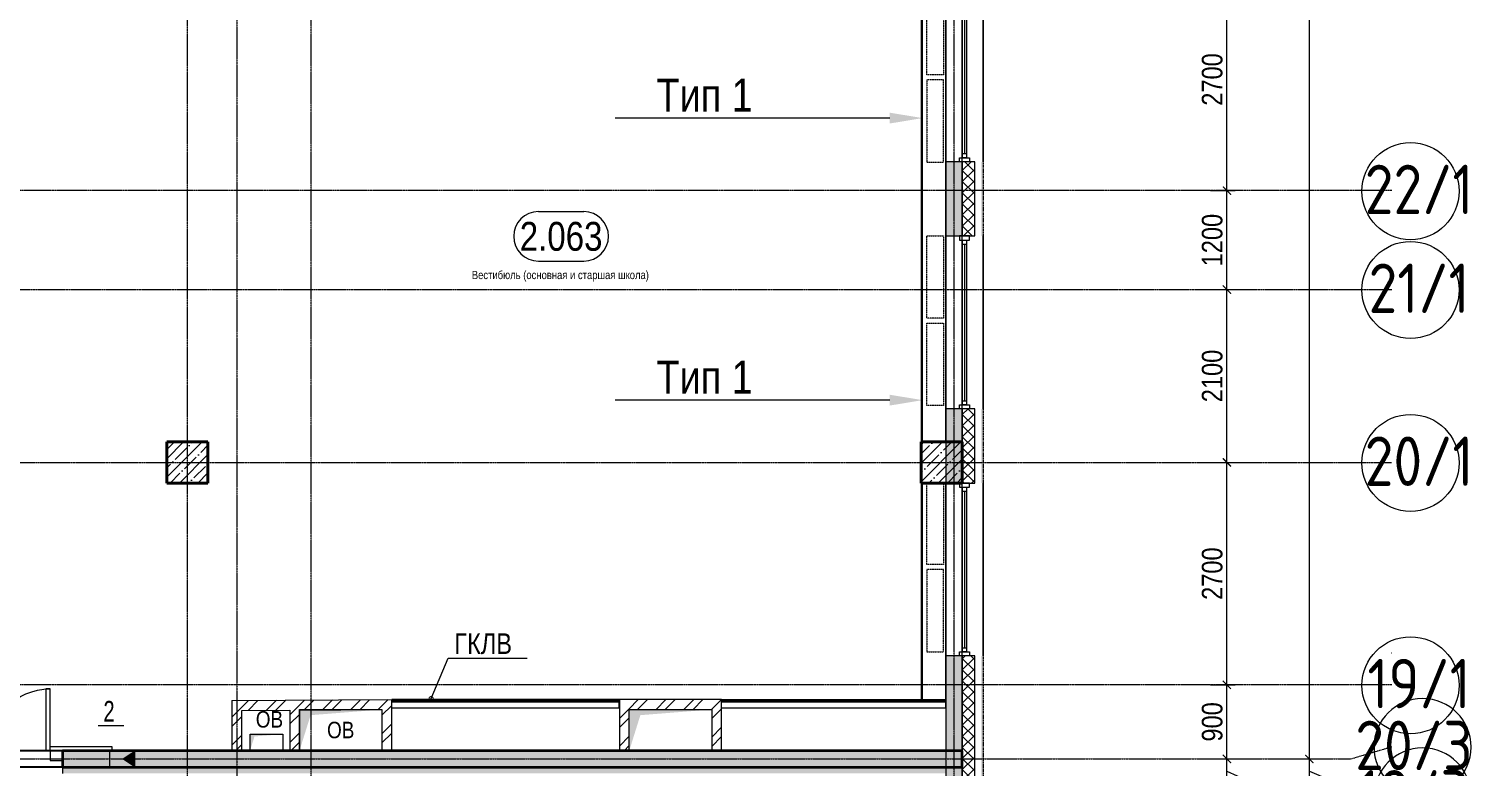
# Model space of a CAD drawing. Header units: millimetres. Extents: x -231292 to 573618, y -153144 to 564035.
# Drawn here: x 112261 to 129756, y 82430 to 91395 of the extents above; entities that cross this region are included whole.
import ezdxf
from ezdxf import colors
from ezdxf.entities.mleader import LeaderData, LeaderLine
from ezdxf.enums import TextEntityAlignment as Align
from ezdxf.math import Vec2, Vec3

# ---------------------------------------------------------------- set-up
doc = ezdxf.new("R2010")
doc.units = ezdxf.units.MM
for name, pattern in [('CENTER2', [28.575, 19.05, -3.175, 3.175, -3.175]), ('DASHED', [19.05, 12.7, -6.35]), ('HIDDEN2', [4.7625, 3.175, -1.5875])]:
    doc.linetypes.add(name, pattern=pattern)
doc.layers.get('0').update_dxf_attribs({"color": 250})
doc.layers.get('Defpoints').update_dxf_attribs({"color": 250})
for name, color, linetype, lineweight in [('A-Wall_Материал_Газоблок_Контур', 250, 'Continuous', 0), ('АР_Area', 250, 'Continuous', 5), ('АР_Двери_витраж', 250, 'Continuous', 9), ('АР_Колонны', 250, 'Continuous', 35), ('АР_Окна', 250, 'Continuous', 5), ('АР_Отв. марка', 250, 'Continuous', 9), ('АР_Отопительные приборы', 250, 'HIDDEN2', 0), ('АР_Стены ЖБ', 250, 'Continuous', 35), ('АР_Стены кирпич', 250, 'Continuous', 20), ('АР_Стены ПЕНОблок', 250, 'Continuous', 20), ('АР_Стены_дефшов', 250, 'Continuous', 0), ('АР_Утеплитель', 250, 'Continuous', 0), ('АР_Штриховка', 250, 'Continuous', 0), ('Зашивка радиаторов тип 1 (фанера и МДФ)', 250, 'Continuous', 0), ('Зашивки ГКЛ на всю высоту', 250, 'Continuous', 0), ('КМ_Фахверки', 250, 'Continuous', 80), ('ОВ_Отопление', 250, 'Continuous', 0), ('ОВ_Шахты', 250, 'Continuous', 5), ('Размеры зашивки ГКЛ', 250, 'Continuous', 0), ('РД_Оси_100', 250, 'Continuous', 0), ('РД_Оси_размер', 250, 'Continuous', 0), ('СС_Отверстия', 250, 'Continuous', 9)]:
    doc.layers.add(name, color=color, linetype=linetype, lineweight=lineweight)
doc.layers.add('АР_Делит', color=250, linetype='Continuous', lineweight=0, plot=False)
doc.layers.add('РД_Витраж_вн', color=250, linetype='Continuous')
doc.styles.add('Arial0', font='arial.ttf')
doc.styles.add('style1', font='ARIALN.TTF')
doc.styles.add('ккк', font='isocpeur.ttf', dxfattribs={"width": 0.85, "oblique": 15})
doc.dimstyles.new('Dim100_ареал', dxfattribs={"dimscale": 100, "dimtxt": 2.5, "dimasz": 1, "dimexe": 1, "dimexo": 1, "dimgap": 0.5, "dimtad": 1, "dimzin": 12, "dimdsep": 46, "dimtxsty": 'style1', "dimblk": 'ARCHTICK', "dimcen": 1, "dimdle": 1, "dimclrd": 256, "dimclre": 256, "dimaunit": 1, "dimadec": 0, "dimazin": 3, "dimtfac": 1, "dimtmove": 1, "dimatfit": 3, "dimldrblk": 'OPEN30', "dimfxl": 2, "dimfxlon": 1, "dimtolj": 1, "dimtzin": 0, "dimlwd": 9, "dimlwe": 9, "dimarcsym": 0})
pattern_1 = [(45, (8883.4, 13229.69), (-112.2532, 112.2532), []), (45, (8995.66, 13229.69), (-112.2532, 112.2532), [198.4375, -39.6875, 0, -39.6875])]
pattern_2 = [(45, (8883.4, 13229.69), (-168.3798, 168.3798), []), (45, (8995.66, 13229.69), (-168.3798, 168.3798), [])]
pattern_3 = [(45, (8883.4, 13229.69), (-168.3798, 168.3798), []), (45, (8995.66, 13229.69), (-168.3798, 168.3798), [])]

# ---------------------------------------------------------------- blocks, each defined once
blk = doc.blocks.new('A-iden')
at = {"linetype": 'Continuous', "lineweight": 5}
blk.add_circle((-0.73, -4.06), 5.89, dxfattribs=at)
at = {"color": 0, "linetype": 'Continuous', "lineweight": 20, "style": 'ккк', "width": 0.85}
blk.add_attdef('ID', text='', height=6, dxfattribs=at).set_placement((0.31, -3.85), align=Align.MIDDLE_CENTER)
blk = doc.blocks.new('_ArchTick')
at = {"color": 0, "linetype": 'ByBlock', "const_width": 0.15}
blk.add_lwpolyline([(-0.5, -0.5), (0.5, 0.5)], dxfattribs=at)
blk = doc.blocks.new('*D1615')
at = {"layer": 'Defpoints', "color": 0, "transparency": 16777216}
for p in [(116910, 69300), (118910, 69300), (116910, 69000)]:
    blk.add_point(p, dxfattribs=at)
at = {"layer": 'РД_Оси_размер', "lineweight": 9, "transparency": 16777216}
for p, q in [((118710, 69300), (119010, 69300)), ((118910, 68900), (118910, 69400)), ((118910, 69150), (119410, 68939)), ((118710, 69000), (119010, 69000)), ((119410, 68939), (119410, 68387))]:
    blk.add_line(p, q, dxfattribs=at)
at = {"layer": 'РД_Оси_размер', "lineweight": 9, "transparency": 16777216, "xscale": 100, "yscale": 100, "zscale": 100}
for p, rotation in [((118910, 69300), 90), ((118910, 69000), 270)]:
    blk.add_blockref('_ArchTick', p, dxfattribs=dict(at, rotation=rotation))
at = {"layer": 'РД_Оси_размер', "color": 0, "transparency": 16777216, "insert": (119232, 68663), "char_height": 250, "attachment_point": 5, "rotation": 90, "style": 'style1'}
blk.add_mtext('\\A1;300', dxfattribs=at)
blk = doc.blocks.new('_Open30')
at = {"color": 0, "linetype": 'ByBlock', "lineweight": -2}
for p, q in [((-1, 0.27), (0, 0)), ((0, 0), (-1, -0.27)), ((0, 0), (-1, 0))]:
    blk.add_line(p, q, dxfattribs=at)
blk = doc.blocks.new('*D1442')
at = {"layer": 'Defpoints', "color": 0, "transparency": 16777216}
for p in [(116910, 69300), (117910, 69300), (116910, 69000)]:
    blk.add_point(p, dxfattribs=at)
at = {"layer": 'РД_Оси_размер', "lineweight": 9, "transparency": 16777216}
for p, q in [((117710, 69300), (118010, 69300)), ((117910, 68900), (117910, 69400)), ((117910, 69150), (118410, 68926)), ((117710, 69000), (118010, 69000)), ((118410, 68926), (118410, 68374))]:
    blk.add_line(p, q, dxfattribs=at)
at = {"layer": 'РД_Оси_размер', "lineweight": 9, "transparency": 16777216, "xscale": 100, "yscale": 100, "zscale": 100}
for p, rotation in [((117910, 69300), 90), ((117910, 69000), 270)]:
    blk.add_blockref('_ArchTick', p, dxfattribs=dict(at, rotation=rotation))
at = {"layer": 'РД_Оси_размер', "color": 0, "transparency": 16777216, "insert": (118232, 68650), "char_height": 250, "attachment_point": 5, "rotation": 90, "style": 'style1'}
blk.add_mtext('\\A1;300', dxfattribs=at)
blk = doc.blocks.new('*D1443')
at = {"layer": 'Defpoints', "color": 0, "transparency": 16777216}
for p in [(116910, 70200), (117910, 70200), (116910, 69300)]:
    blk.add_point(p, dxfattribs=at)
at = {"layer": 'РД_Оси_размер', "lineweight": 9, "transparency": 16777216}
for p, q in [((117710, 70200), (118010, 70200)), ((117910, 69200), (117910, 70300)), ((117710, 69300), (118010, 69300))]:
    blk.add_line(p, q, dxfattribs=at)
at = {"layer": 'РД_Оси_размер', "lineweight": 9, "transparency": 16777216, "xscale": 100, "yscale": 100, "zscale": 100}
for p, rotation in [((117910, 70200), 90), ((117910, 69300), 270)]:
    blk.add_blockref('_ArchTick', p, dxfattribs=dict(at, rotation=rotation))
at = {"layer": 'РД_Оси_размер', "color": 0, "transparency": 16777216, "insert": (117732, 69750), "char_height": 250, "attachment_point": 5, "rotation": 90, "style": 'style1'}
blk.add_mtext('\\A1;900', dxfattribs=at)
blk = doc.blocks.new('*D1444')
at = {"layer": 'Defpoints', "color": 0, "transparency": 16777216}
for p in [(116910, 72900), (117910, 72900), (116910, 70200)]:
    blk.add_point(p, dxfattribs=at)
at = {"layer": 'РД_Оси_размер', "lineweight": 9, "transparency": 16777216}
for p, q in [((117910, 70100), (117910, 73000)), ((117710, 72900), (118010, 72900)), ((117710, 70200), (118010, 70200))]:
    blk.add_line(p, q, dxfattribs=at)
at = {"layer": 'РД_Оси_размер', "lineweight": 9, "transparency": 16777216, "xscale": 100, "yscale": 100, "zscale": 100}
for p, rotation in [((117910, 72900), 90), ((117910, 70200), 270)]:
    blk.add_blockref('_ArchTick', p, dxfattribs=dict(at, rotation=rotation))
at = {"layer": 'РД_Оси_размер', "color": 0, "transparency": 16777216, "insert": (117732, 71550), "char_height": 250, "attachment_point": 5, "rotation": 90, "style": 'style1'}
blk.add_mtext('\\A1;2700', dxfattribs=at)
blk = doc.blocks.new('*D1445')
at = {"layer": 'Defpoints', "color": 0, "transparency": 16777216}
for p in [(116910, 75000), (117910, 75000), (116910, 72900)]:
    blk.add_point(p, dxfattribs=at)
at = {"layer": 'РД_Оси_размер', "lineweight": 9, "transparency": 16777216}
for p, q in [((117910, 72800), (117910, 75100)), ((117710, 75000), (118010, 75000)), ((117710, 72900), (118010, 72900))]:
    blk.add_line(p, q, dxfattribs=at)
at = {"layer": 'РД_Оси_размер', "lineweight": 9, "transparency": 16777216, "xscale": 100, "yscale": 100, "zscale": 100}
for p, rotation in [((117910, 75000), 90), ((117910, 72900), 270)]:
    blk.add_blockref('_ArchTick', p, dxfattribs=dict(at, rotation=rotation))
at = {"layer": 'РД_Оси_размер', "color": 0, "transparency": 16777216, "insert": (117732, 73950), "char_height": 250, "attachment_point": 5, "rotation": 90, "style": 'style1'}
blk.add_mtext('\\A1;2100', dxfattribs=at)
blk = doc.blocks.new('*D1446')
at = {"layer": 'Defpoints', "color": 0, "transparency": 16777216}
for p in [(116910, 76200), (117910, 76200), (116910, 75000)]:
    blk.add_point(p, dxfattribs=at)
at = {"layer": 'РД_Оси_размер', "lineweight": 9, "transparency": 16777216}
for p, q in [((117910, 74900), (117910, 76300)), ((117710, 76200), (118010, 76200)), ((117710, 75000), (118010, 75000))]:
    blk.add_line(p, q, dxfattribs=at)
at = {"layer": 'РД_Оси_размер', "lineweight": 9, "transparency": 16777216, "xscale": 100, "yscale": 100, "zscale": 100}
for p, rotation in [((117910, 76200), 90), ((117910, 75000), 270)]:
    blk.add_blockref('_ArchTick', p, dxfattribs=dict(at, rotation=rotation))
at = {"layer": 'РД_Оси_размер', "color": 0, "transparency": 16777216, "insert": (117732, 75600), "char_height": 250, "attachment_point": 5, "rotation": 90, "style": 'style1'}
blk.add_mtext('\\A1;1200', dxfattribs=at)
blk = doc.blocks.new('*D1447')
at = {"layer": 'Defpoints', "color": 0, "transparency": 16777216}
for p in [(116910, 78900), (117910, 78900), (116910, 76200)]:
    blk.add_point(p, dxfattribs=at)
at = {"layer": 'РД_Оси_размер', "lineweight": 9, "transparency": 16777216}
for p, q in [((117910, 76100), (117910, 79000)), ((117710, 78900), (118010, 78900)), ((117710, 76200), (118010, 76200))]:
    blk.add_line(p, q, dxfattribs=at)
at = {"layer": 'РД_Оси_размер', "lineweight": 9, "transparency": 16777216, "xscale": 100, "yscale": 100, "zscale": 100}
for p, rotation in [((117910, 78900), 90), ((117910, 76200), 270)]:
    blk.add_blockref('_ArchTick', p, dxfattribs=dict(at, rotation=rotation))
at = {"layer": 'РД_Оси_размер', "color": 0, "transparency": 16777216, "insert": (117732, 77550), "char_height": 250, "attachment_point": 5, "rotation": 90, "style": 'style1'}
blk.add_mtext('\\A1;2700', dxfattribs=at)
blk = doc.blocks.new('*D45')
at = {"layer": 'Defpoints', "color": 0, "transparency": 16777216}
for p in [(114955, 100500), (118910, 100500), (116910, 69300)]:
    blk.add_point(p, dxfattribs=at)
at = {"layer": 'РД_Оси_размер', "color": 0, "lineweight": 5, "transparency": 16777216}
for p, q in [((118910, 69200), (118910, 100600)), ((118710, 100500), (119010, 100500)), ((118710, 69300), (119010, 69300))]:
    blk.add_line(p, q, dxfattribs=at)
at = {"layer": 'РД_Оси_размер', "color": 0, "lineweight": 5, "transparency": 16777216, "xscale": 100, "yscale": 100, "zscale": 100}
for p, rotation in [((118910, 100500), 90), ((118910, 69300), 270)]:
    blk.add_blockref('_ArchTick', p, dxfattribs=dict(at, rotation=rotation))
at = {"layer": 'РД_Оси_размер', "color": 0, "transparency": 16777216, "insert": (118732, 84900), "char_height": 250, "attachment_point": 5, "rotation": 90, "style": 'style1'}
blk.add_mtext('\\A1;31200', dxfattribs=at)
blk = doc.blocks.new('otv')
at = {"linetype": 'Continuous'}
blk.add_lwpolyline([(0, -1), (0, 0), (1, 0), (1, -1)], close=True, dxfattribs=at)
blk.add_solid([(0, -1), (0, 0), (0.135, -0.137), (1, 0)], dxfattribs=at)
blk = doc.blocks.new('_DotSmall')
at = {"color": 0, "linetype": 'ByBlock', "const_width": 0.5}
blk.add_lwpolyline([(-0.0625, 0, 1), (0.0625, 0, 1)], format="xyb", close=True, dxfattribs=at)
blk = doc.blocks.new('MOK-МаркаПом_овал_ареал')
for p, q in [((-2.75, 3), (2.75, 3)), ((-2.75, -3), (2.75, -3))]:
    blk.add_line(p, q)
for centre, radius, start, end in [((-2.75, 0), 3, 90, 270), ((2.75, 0), 3, 270, 90), ((-3.75, 0), 3.5, 0, 0.001)]:
    blk.add_arc(centre, radius, start, end)
at = {"color": 0, "style": 'style1'}
blk.add_attdef('АР-ПОМЕЩЕНИЕ:НОМЕР', text='', height=3.5, dxfattribs=at).set_placement((0, 0), align=Align.MIDDLE)
at = {"layer": 'Defpoints', "color": 2, "style": 'style1'}
blk.add_attdef('АР-ПОМЕЩЕНИЕ:НАИМЕНОВАНИЕ', text='', height=1, dxfattribs=at).set_placement((-0.09, -4.81), align=Align.MIDDLE)
blk = doc.blocks.new('MOK-МаркаПроема инж.')
blk.add_line((-1.33, -1.75), (1.8, -1.75))
at = {"color": 0, "style": 'Arial0', "width": 0.7}
blk.add_attdef('АР-ПРОЕМ:Коробка', text='', height=2.5, dxfattribs=at).set_placement((0, 0), align=Align.MIDDLE)
blk = doc.blocks.new('СОШ_2200_АР_ОСИ_М100_28.05.24')
at = {"layer": 'АР_Делит', "color": 5, "linetype": 'DASHED'}
blk.add_lwpolyline([(114955, 135155), (114955, -355), (93595.036, -355), (93595.036, 13855), (94145, 13855), (94145, 68320), (66055, 68320), (66055, 13857.73), (83455, 13857.73), (83455, -355), (45245, -355), (45245, 13145), (44695, 13145), (44695, 26755), (45245, 26755), (45245, 68320), (20455, 68320), (20455, 26755), (27955, 26755), (27955, 13145), (-355, 13145), (-355, 100855)], dxfattribs=at)
at = {"layer": 'РД_Оси_100', "linetype": 'CENTER2'}
for p, q in [((114600, -6155), (114600, 139938.679)), ((119910, 76200), (-5954.958, 76200)), ((-5954.958, 75000), (119910, 75000)), ((89599.446, 72900), (119910, 72900))]:
    blk.add_line(p, q, dxfattribs=at)
for points in [[(105300, -6155), (105300, 139938.679)], [(105900, 139938.679), (105900, -6155)], [(106800, -6155), (106800, 139938.679)], [(119907.516, 70586.836), (119910, 70586.416)], [(119910, 70200), (-5954.958, 70200)], [(94200, 69300), (119410, 69300), (119910, 69450)]]:
    blk.add_lwpolyline(points, dxfattribs=at)
at = {"layer": 'РД_Оси_100', "color": 0, "xscale": 100, "yscale": 100, "zscale": 100}
for p, values in [((120210, 76600), {'ID': '22/1'}), ((120210, 75400), {'ID': '21/1'}), ((120210, 73300), {'ID': '20/1'}), ((120210, 70600), {'ID': '19/1'})]:
    blk.add_blockref('A-iden', p, dxfattribs=at).add_auto_attribs(values)
at = {"layer": 'РД_Оси_100', "color": 0}
ref = blk.add_blockref('A-iden', (120210, 69850), dxfattribs=dict(at, xscale=-100, yscale=100, zscale=100))
ref.add_attrib('ID', '20/3', dxfattribs={"layer": '0', "color": 0, "linetype": 'Continuous', "lineweight": 20, "height": 600, "style": 'ккк', "width": 0.85}).set_placement((120178.57, 69464.738), align=Align.MIDDLE_CENTER)
ref = blk.add_blockref('A-iden', (120210, 69250), dxfattribs=dict(at, xscale=-100, yscale=100, zscale=100))
ref.add_attrib('ID', '19/3', dxfattribs={"layer": '0', "color": 0, "linetype": 'Continuous', "lineweight": 20, "height": 600, "style": 'ккк', "width": 0.85}).set_placement((120178.57, 68864.738), align=Align.MIDDLE_CENTER)
at = {"layer": 'РД_Оси_размер'}
for base, p1, p2, picture, middle in [((118910, 100500), (116910, 69300), (114955, 100500), '*D45', (118732.357, 84900)), ((117910, 78900), (116910, 76200), (116910, 78900), '*D1447', (117732.357, 77550)), ((117910, 76200), (116910, 75000), (116910, 76200), '*D1446', (117732.357, 75600)), ((117910, 75000), (116910, 72900), (116910, 75000), '*D1445', (117732.357, 73950)), ((117910, 72900), (116910, 70200), (116910, 72900), '*D1444', (117732.357, 71550)), ((117910, 70200), (116910, 69300), (116910, 70200), '*D1443', (117732.357, 69750))]:
    dim = blk.add_linear_dim(base=base, p1=p1, p2=p2, angle=90, dimstyle='Dim100_ареал', dxfattribs=at)
    dim.commit()
    dim.dimension.update_dxf_attribs({"geometry": picture, "text_midpoint": middle})
for base, picture, middle in [((118910, 69300), '*D1615', (119410, 68889.275)), ((117910, 69300), '*D1442', (118410, 68876.088))]:
    dim = blk.add_linear_dim(base=base, p1=(116910, 69000), p2=(116910, 69300), angle=90, dimstyle='Dim100_ареал', dxfattribs=at)
    dim.commit()
    dim.dimension.update_dxf_attribs({"geometry": picture, "text_midpoint": middle, "dimtype": 160})

msp = doc.modelspace()

# ---------------------------------------------------------------- hatches: boundary and pattern name
at = {"layer": 'АР_Штриховка', "linetype": 'Continuous', "lineweight": 0}
h = msp.add_hatch(dxfattribs=at)
h.set_pattern_fill('AR-CONC', color=256, angle=-360, style=0)
h.set_pattern_definition([(50, (8883.4, 13229.69), (182.18467, -15.93909), [19.05, -209.55]), (355, (8883.4, 13229.69), (-35.24342, 191.05685), [15.24, -167.64058]), (100.45144, (8898.58, 13228.36), (146.94125, 175.11775), [16.19, -178.09024]), (46.1842, (8883.4, 13280.49), (271.07904, -42.04233), [28.575, -314.325]), (96.63556, (8906, 13276.98), (237.40413, 247.42612), [24.285, -267.1356]), (351.18415, (8883.4, 13280.5), (237.40413, 247.4261), [22.85997, -251.45973]), (21, (8908.8, 13267.79), (151.61439, -102.2652), [19.05, -209.55]), (326, (8908.8, 13267.79), (61.80203, 184.18797), [15.24, -167.64]), (71.45144, (8921.44, 13259.26), (213.41642, 81.92277), [16.19, -178.08994]), (37.5, (8883.4, 13229.686), (3.088603, 84.55504), [0, -165.608, 0, -170.18, 0, -168.275]), (7.5, (8883.4, 13229.69), (66.81966, 100.180575), [0, -97.028, 0, -161.798, 0, -64.135]), (327.5, (8826.76, 13229.686), (135.590595, -5.728744), [0, -63.5, 0, -198.12, 0, -262.89]), (317.5, (8801.36, 13229.69), (148.12918, 25.42649), [0, -82.55, 0, -131.572, 0, -186.69])])
h.paths.add_polyline_path([(123583.403, 109429.686), (123383.403, 109429.686), (123383.403, 108529.689), (123583.403, 108529.689)], flags=0)
h.paths.add_polyline_path([(123583.403, 105229.689), (123383.403, 105229.689), (123383.403, 103329.686), (123583.403, 103329.686)], flags=0)
h.paths.add_polyline_path([(123583.403, 100029.686), (123383.403, 100029.686), (123383.403, 98529.691), (123583.403, 98529.691)], flags=0)
h.paths.add_polyline_path([(123583.403, 96129.691), (123383.403, 96129.691), (123383.403, 94879.686), (123583.403, 94879.686)], flags=0)
h.paths.add_polyline_path([(123583.403, 92779.686), (123383.403, 92779.686), (123383.403, 91879.686), (123583.403, 91879.686)], flags=0)
h.paths.add_polyline_path([(123583.403, 89779.686), (123383.403, 89779.686), (123383.403, 88879.686), (123583.403, 88879.686)], flags=0)
h.paths.add_polyline_path([(123583.403, 86779.686), (123383.403, 86779.686), (123383.403, 85879.686), (123583.403, 85879.686)], flags=0)
h.paths.add_polyline_path([(123583.403, 83779.686), (123383.403, 83779.686), (123383.403, 81329.686), (123583.403, 81329.686)], flags=0)
h.paths.add_polyline_path([(123583.403, 78029.686), (123383.403, 78029.686), (123383.403, 77129.686), (123583.403, 77129.686)], flags=0)
h.paths.add_polyline_path([(123583.403, 75929.686), (123383.403, 75929.686), (123383.403, 75029.686), (123583.403, 75029.686)], flags=0)
h.paths.add_polyline_path([(123583.403, 73829.686), (123383.403, 73829.686), (123383.403, 72029.686), (123583.403, 72029.686)], flags=0)
h.paths.add_polyline_path([(123583.403, 68729.686), (123383.403, 68729.686), (123383.403, 67829.686), (123583.403, 67829.686)], flags=0)
h.paths.add_polyline_path([(123583.403, 66629.686), (123383.403, 66629.686), (123383.403, 65729.686), (123583.403, 65729.686)], flags=0)
h.paths.add_polyline_path([(123583.403, 64529.686), (123383.403, 64529.686), (123383.403, 54729.686), (123583.403, 54729.686)], flags=0)
h = msp.add_hatch(dxfattribs=at)
h.set_pattern_fill('ANSI37', color=256, scale=30, angle=-360, style=0)
h.set_pattern_definition([(45, (8883.4, 13229.69), (-67.35192, 67.35192), []), (135, (8883.4, 13229.69), (-67.35192, -67.35192), [])])
h.paths.add_polyline_path([(123733.403, 109429.686), (123583.403, 109429.686), (123583.403, 108529.689), (123733.403, 108529.689)], flags=0)
h.paths.add_polyline_path([(123733.403, 105229.689), (123583.403, 105229.689), (123583.403, 103329.686), (123733.403, 103329.686)], flags=0)
h.paths.add_polyline_path([(123733.403, 100029.686), (123583.403, 100029.686), (123583.403, 98529.691), (123733.403, 98529.691)], flags=0)
h.paths.add_polyline_path([(123733.403, 96129.691), (123583.403, 96129.691), (123583.403, 94879.686), (123733.403, 94879.686)], flags=0)
h.paths.add_polyline_path([(123733.403, 92779.686), (123583.403, 92779.686), (123583.403, 91879.686), (123733.403, 91879.686)], flags=0)
h.paths.add_polyline_path([(123733.403, 89779.686), (123583.403, 89779.686), (123583.403, 88879.686), (123733.403, 88879.686)], flags=0)
h.paths.add_polyline_path([(123733.403, 86779.686), (123583.403, 86779.686), (123583.403, 85879.686), (123733.403, 85879.686)], flags=0)
h.paths.add_polyline_path([(123733.403, 83779.686), (123583.403, 83779.686), (123583.403, 81329.686), (123733.403, 81329.686)], flags=0)
h.paths.add_polyline_path([(123733.403, 78029.686), (123583.403, 78029.686), (123583.403, 77129.686), (123733.403, 77129.686)], flags=0)
h.paths.add_polyline_path([(123733.403, 75929.686), (123583.403, 75929.686), (123583.403, 75029.686), (123733.403, 75029.686)], flags=0)
h.paths.add_polyline_path([(123733.403, 73829.686), (123583.403, 73829.686), (123583.403, 72029.686), (123733.403, 72029.686)], flags=0)
h.paths.add_polyline_path([(123733.403, 68729.686), (123583.403, 68729.686), (123583.403, 67829.686), (123733.403, 67829.686)], flags=0)
h.paths.add_polyline_path([(123733.403, 66629.686), (123583.403, 66629.686), (123583.403, 65729.686), (123733.403, 65729.686)], flags=0)
h.paths.add_polyline_path([(123733.403, 64529.686), (123583.403, 64529.686), (123583.403, 54729.686), (123733.403, 54729.686)], flags=0)
h = msp.add_hatch(dxfattribs=at)
h.set_pattern_fill('_U', color=256, angle=-360, style=0, pattern_type=0)
h.set_pattern_definition([(360, (8883.4027, 13229.6861), (2e-16, 1), [])])
h.paths.add_polyline_path([(123838.403, 109429.686), (123813.403, 109429.686), (123813.403, 108529.689), (123838.403, 108529.689)], flags=0)
h.paths.add_polyline_path([(123838.403, 105229.689), (123813.403, 105229.689), (123813.403, 103329.686), (123838.403, 103329.686)], flags=0)
h.paths.add_polyline_path([(123838.403, 100029.686), (123813.403, 100029.686), (123813.403, 98529.691), (123838.403, 98529.691)], flags=0)
h.paths.add_polyline_path([(123838.403, 96129.691), (123813.403, 96129.691), (123813.403, 94879.686), (123838.403, 94879.686)], flags=0)
h.paths.add_polyline_path([(123838.403, 92779.686), (123813.403, 92779.686), (123813.403, 91879.686), (123838.403, 91879.686)], flags=0)
h.paths.add_polyline_path([(123838.403, 89779.686), (123813.403, 89779.686), (123813.403, 88879.686), (123838.403, 88879.686)], flags=0)
h.paths.add_polyline_path([(123838.403, 86779.686), (123813.403, 86779.686), (123813.403, 85879.686), (123838.403, 85879.686)], flags=0)
h.paths.add_polyline_path([(123838.403, 83779.686), (123813.403, 83779.686), (123813.403, 81329.686), (123838.403, 81329.686)], flags=0)
h.paths.add_polyline_path([(123838.403, 78029.686), (123813.403, 78029.686), (123813.403, 77129.686), (123838.403, 77129.686)], flags=0)
h.paths.add_polyline_path([(123838.403, 75929.686), (123813.403, 75929.686), (123813.403, 75029.686), (123838.403, 75029.686)], flags=0)
h.paths.add_polyline_path([(123838.403, 73829.686), (123813.403, 73829.686), (123813.403, 72029.686), (123838.403, 72029.686)], flags=0)
h.paths.add_polyline_path([(123838.403, 68729.686), (123813.403, 68729.686), (123813.403, 67829.686), (123838.403, 67829.686)], flags=0)
h.paths.add_polyline_path([(123838.403, 66629.686), (123813.403, 66629.686), (123813.403, 65729.686), (123838.403, 65729.686)], flags=0)
h.paths.add_polyline_path([(123838.403, 64529.686), (123813.403, 64529.686), (123813.403, 54729.686), (123838.403, 54729.686)], flags=0)
at = {"layer": 'АР_Штриховка', "linetype": 'Continuous', "lineweight": 5}
h = msp.add_hatch(dxfattribs=at)
h.set_pattern_fill('ANSI35', color=256, scale=25, style=0)
h.set_pattern_definition(pattern_1)
h.paths.add_polyline_path([(113933.403, 85879.686), (114433.403, 85879.686), (114433.403, 86379.686), (113933.403, 86379.686)], flags=0)
h = msp.add_hatch(dxfattribs=at)
h.set_pattern_fill('ANSI35', color=256, scale=25, style=0)
h.set_pattern_definition(pattern_1)
h.paths.add_polyline_path([(123083.403, 85879.686), (123583.403, 85879.686), (123583.403, 86379.686), (123083.403, 86379.686)], flags=0)
at = {"layer": 'АР_Штриховка', "linetype": 'Continuous', "lineweight": 0}
h = msp.add_hatch(dxfattribs=at)
h.set_pattern_fill('ANSI32', color=256, scale=25, style=0)
h.set_pattern_definition([(45, (8883.4, 13229.69), (-168.3798, 168.3798), []), (45, (8995.66, 13229.69), (-168.3798, 168.3798), [])])
h.paths.add_polyline_path([(114722.654, 83238.639), (114842.654, 83119.332), (115427.259, 83122.716), (115507.027, 83153.179), (115546.564, 83243.409)], flags=0)
h.paths.add_polyline_path([(115546.564, 83243.409), (115507.027, 83153.179), (115547.259, 83123.411), (116543.403, 83129.178), (116663.403, 83249.875)], flags=0)
h = msp.add_hatch(dxfattribs=at)
h.set_pattern_fill('ANSI32', color=256, scale=25, angle=-360, style=0)
h.set_pattern_definition(pattern_3)
h.paths.add_polyline_path([(114842.654, 83119.332), (114722.654, 83238.639), (114722.654, 82629.686), (114842.654, 82629.686)], flags=0)
h = msp.add_hatch(dxfattribs=at)
h.set_pattern_fill('ANSI32', color=256, scale=25, style=0)
h.set_pattern_definition(pattern_2)
h.paths.add_polyline_path([(115427.259, 82629.686), (115547.259, 82629.686), (115547.259, 83123.411), (115507.027, 83153.179), (115427.259, 83122.716)], flags=0)
h = msp.add_hatch(dxfattribs=at)
h.set_pattern_fill('ANSI32', color=256, scale=25, angle=-360, style=0)
h.set_pattern_definition(pattern_3)
h.paths.add_polyline_path([(116663.403, 83249.875), (116543.403, 83129.178), (116543.403, 82629.686), (116663.403, 82629.686)], flags=0)
h = msp.add_hatch(dxfattribs=at)
h.set_pattern_fill('ANSI32', color=256, scale=25, style=0)
h.set_pattern_definition(pattern_2)
h.paths.add_polyline_path([(119423.403, 82629.686), (119543.403, 82629.686), (119543.403, 83129.686), (119423.403, 83249.686)], flags=0)
h = msp.add_hatch(dxfattribs=at)
h.set_pattern_fill('ANSI32', color=256, scale=25, style=0)
h.set_pattern_definition([(45, (8883.4, 13229.69), (-168.3798, 168.3798), []), (45, (8995.66, 13229.69), (-168.3798, 168.3798), [])])
h.paths.add_polyline_path([(119423.403, 83249.686), (119543.403, 83129.686), (120543.403, 83129.686), (120663.403, 83249.686)], flags=0)
h = msp.add_hatch(dxfattribs=at)
h.set_pattern_fill('ANSI32', color=256, scale=25, angle=-360, style=0)
h.set_pattern_definition([(45, (8883.4, 13229.69), (-168.3798, 168.3798), []), (45, (8995.66, 13229.69), (-168.3798, 168.3798), [])])
h.paths.add_polyline_path([(120663.403, 83249.686), (120543.403, 83129.686), (120543.403, 82629.686), (120663.403, 82629.686)], flags=0)
at = {"layer": 'АР_Штриховка', "linetype": 'Continuous', "lineweight": 5}
h = msp.add_hatch(dxfattribs=at)
h.set_pattern_fill('ANSI35', color=256, scale=25, style=0)
h.set_pattern_definition(pattern_1)
h.paths.add_polyline_path([(107483.403, 82629.686), (107683.403, 82429.686), (110667.556, 82429.686), (110667.556, 82629.686)], flags=0)
h.paths.add_polyline_path([(112667.813, 82629.686), (112667.813, 82429.686), (123583.416, 82429.686), (123583.416, 82629.686)], flags=0)
at = {"layer": 'АР_Штриховка', "linetype": 'Continuous', "lineweight": 0}
h = msp.add_hatch(dxfattribs=at)
h.set_pattern_fill('HONEY', color=256, scale=10, angle=-360, style=0)
h.set_pattern_definition([(4e-13, (8883.403, 13229.686), (47.625, 27.4963065), [31.75, -63.5]), (120, (8883.403, 13229.686), (-47.625, 27.4963066), [31.75, -63.5]), (60, (8883.403, 13229.686), (1e-07, 54.992613), [-63.5, 31.75])])
h.paths.add_polyline_path([(107683.403, 82429.686), (107758.403, 82354.686), (110667.576, 82354.686), (110667.576, 82429.686)], flags=0)
h.paths.add_polyline_path([(112667.576, 82429.686), (112667.576, 82354.686), (123583.403, 82354.686), (123583.403, 82429.686)], flags=0)
at = {"layer": 'СС_Отверстия', "linetype": 'Continuous', "lineweight": 5}
for points in [[(113542.372, 82429.686), (113542.372, 82629.686), (113392.372, 82529.686)], [(113242.372, 82429.686), (113542.372, 82429.686), (113392.372, 82529.686)]]:
    msp.add_hatch(color=256, dxfattribs=at).paths.add_polyline_path(points, flags=0)

# ---------------------------------------------------------------- linework, layer by layer
at = {"layer": 'A-Wall_Материал_Газоблок_Контур', "linetype": 'Continuous', "lineweight": 0}
for p, q in [((123383.403, 91879.686), (123383.403, 89779.686)), ((123838.403, 89779.686), (123838.403, 91879.686)), ((123383.403, 88879.686), (123383.403, 86779.686)), ((123838.403, 86779.686), (123838.403, 88879.686)), ((123383.403, 85879.686), (123383.403, 83779.686)), ((123838.403, 83779.686), (123838.403, 85879.686))]:
    msp.add_line(p, q, dxfattribs=at)
at = {"layer": 'АР_Двери_витраж', "linetype": 'Continuous', "lineweight": 9}
for points in [[(112517.813, 83379.686), (112467.813, 83379.686), (112467.813, 82629.686), (112517.813, 82629.686)], [(112517.813, 82509.686), (112667.813, 82509.686), (112667.813, 82629.686), (112517.813, 82629.686)]]:
    msp.add_lwpolyline(points, close=True, dxfattribs=at)
at = {"layer": 'АР_Двери_витраж'}
msp.add_lwpolyline([(113267.338, 82629.686), (112517.338, 82629.686), (112517.338, 82679.686), (113267.338, 82679.686)], close=True, dxfattribs=at)
at = {"layer": 'АР_Двери_витраж', "linetype": 'Continuous', "lineweight": 9, "extrusion": (0, 0, -1)}
msp.add_arc((-112517.813, 82629.686), 750, 0, 90, dxfattribs=at)
at = {"layer": 'АР_Колонны', "linetype": 'HIDDEN2', "lineweight": 25}
for p, q in [((113933.403, 86379.686), (114433.403, 86379.686)), ((113933.403, 85879.686), (113933.403, 86379.686)), ((114433.403, 86379.686), (114433.403, 85879.686)), ((123083.403, 86379.686), (123583.403, 86379.686)), ((123083.403, 85879.686), (123083.403, 86379.686)), ((123583.403, 86379.686), (123583.403, 85879.686)), ((114433.403, 85879.686), (113933.403, 85879.686)), ((123583.403, 85879.686), (123083.403, 85879.686))]:
    msp.add_line(p, q, dxfattribs=at)
at = {"layer": 'АР_Колонны', "linetype": 'Continuous', "lineweight": 35}
for p, q in [((114433.403, 86379.686), (113933.403, 86379.686)), ((113933.403, 85879.686), (113933.403, 86379.686)), ((114433.403, 86379.686), (113933.403, 86379.686)), ((114433.403, 85879.686), (114433.403, 86379.686)), ((123583.403, 86379.686), (123083.403, 86379.686)), ((123083.403, 85879.686), (123083.403, 86379.686)), ((123583.403, 86379.686), (123083.403, 86379.686)), ((123583.403, 85879.686), (123583.403, 86379.686)), ((113933.403, 85879.686), (114433.403, 85879.686)), ((123083.403, 85879.686), (123583.403, 85879.686))]:
    msp.add_line(p, q, dxfattribs=at)
at = {"layer": 'АР_Окна', "linetype": 'Continuous', "lineweight": 5}
for p, q in [((123383.403, 91879.686), (123383.403, 89779.686)), ((123838.403, 91879.686), (123838.403, 89779.686)), ((123610.903, 91779.686), (123610.903, 89879.686)), ((123585.903, 89879.686), (123635.903, 89879.686)), ((123383.403, 88879.686), (123383.403, 86779.686)), ((123838.403, 88879.686), (123838.403, 86779.686)), ((123585.903, 88779.686), (123635.903, 88779.686)), ((123610.903, 88779.686), (123610.903, 86879.686)), ((123585.903, 86879.686), (123635.903, 86879.686)), ((123383.403, 85879.686), (123383.403, 83779.686)), ((123585.903, 85779.686), (123635.903, 85779.686)), ((123610.903, 85779.686), (123610.903, 83879.686)), ((123838.403, 85879.686), (123838.403, 83779.686)), ((123585.903, 83879.686), (123635.903, 83879.686))]:
    msp.add_line(p, q, dxfattribs=at)
for points in [[(123585.903, 91829.686), (123635.903, 91829.686), (123635.903, 89829.686), (123585.903, 89829.686)], [(123670.903, 89829.686), (123670.903, 89779.686), (123550.903, 89779.686), (123550.903, 89829.686)], [(123670.903, 88829.686), (123670.903, 88879.686), (123550.903, 88879.686), (123550.903, 88829.686)], [(123585.903, 88829.686), (123635.903, 88829.686), (123635.903, 86829.686), (123585.903, 86829.686)], [(123670.903, 86829.686), (123670.903, 86779.686), (123550.903, 86779.686), (123550.903, 86829.686)], [(123670.903, 85829.686), (123670.903, 85879.686), (123550.903, 85879.686), (123550.903, 85829.686)], [(123585.903, 85829.686), (123635.903, 85829.686), (123635.903, 83829.686), (123585.903, 83829.686)], [(123670.903, 83829.686), (123670.903, 83779.686), (123550.903, 83779.686), (123550.903, 83829.686)]]:
    msp.add_lwpolyline(points, close=True, dxfattribs=at)
at = {"layer": 'АР_Отопительные приборы'}
for points in [[(123353.403, 90835.573), (123153.403, 90835.573), (123153.403, 91835.573), (123353.403, 91835.573)], [(123353.403, 90777.397), (123153.403, 90777.397), (123153.403, 89777.397), (123353.403, 89777.397)], [(123353.403, 87879.807), (123153.403, 87879.807), (123153.403, 88879.807), (123353.403, 88879.807)], [(123353.403, 86821.631), (123153.403, 86821.631), (123153.403, 87821.631), (123353.403, 87821.631)], [(123353.403, 84889.85), (123153.403, 84889.85), (123153.403, 85889.85), (123353.403, 85889.85)], [(123353.403, 84831.675), (123153.403, 84831.675), (123153.403, 83831.675), (123353.403, 83831.675)]]:
    msp.add_lwpolyline(points, close=True, dxfattribs=at)
at = {"layer": 'АР_Стены ЖБ', "linetype": 'Continuous', "lineweight": 40}
for p, q in [((114433.403, 86379.686), (113933.403, 86379.686)), ((113933.403, 86379.686), (113933.403, 85879.686)), ((114433.403, 85879.686), (114433.403, 86379.686)), ((123583.403, 86379.686), (123083.403, 86379.686)), ((123083.403, 86379.686), (123083.403, 85879.686)), ((123583.403, 85879.686), (123583.403, 86379.686)), ((113933.403, 85879.686), (114433.403, 85879.686)), ((123083.403, 85879.686), (123583.403, 85879.686))]:
    msp.add_line(p, q, dxfattribs=at)
at = {"layer": 'АР_Стены ЖБ', "linetype": 'Continuous', "lineweight": 35}
for p, q in [((112667.813, 82629.686), (112667.813, 82429.686)), ((123583.416, 82629.686), (112667.813, 82629.686)), ((123583.416, 82429.686), (123583.416, 82629.686)), ((112667.813, 82429.686), (123583.416, 82429.686))]:
    msp.add_line(p, q, dxfattribs=at)
at = {"layer": 'АР_Стены ЖБ', "linetype": 'Continuous', "lineweight": 15}
for p, q in [((113242.372, 82429.686), (113242.372, 82629.686)), ((113542.372, 82629.686), (113542.372, 82429.686))]:
    msp.add_line(p, q, dxfattribs=at)
at = {"layer": 'АР_Стены кирпич', "linetype": 'Continuous', "lineweight": 20}
for p, q in [((114722.654, 83238.639), (116663.403, 83249.875)), ((114722.654, 83238.639), (114722.654, 82629.686)), ((114842.654, 83119.332), (115427.259, 83122.716)), ((114842.654, 82629.686), (114842.654, 83119.332)), ((115427.259, 83122.716), (115427.259, 82629.686)), ((115547.259, 83123.411), (116543.403, 83129.178)), ((115547.259, 82629.686), (115547.259, 83123.411)), ((116543.403, 83129.178), (116543.403, 82629.686)), ((116663.403, 82629.686), (116663.403, 83249.875)), ((119423.403, 83249.686), (119423.403, 82629.686)), ((120663.403, 83249.686), (119423.403, 83249.686)), ((119543.403, 82629.686), (119543.403, 83129.686)), ((119543.403, 83129.686), (120543.403, 83129.686)), ((120543.403, 83129.686), (120543.403, 82629.686)), ((120663.403, 82629.686), (120663.403, 83249.686)), ((114722.654, 82629.686), (114842.654, 82629.686)), ((115427.259, 82629.686), (115547.259, 82629.686)), ((116543.403, 82629.686), (116663.403, 82629.686)), ((119423.403, 82629.686), (119543.403, 82629.686)), ((120543.403, 82629.686), (120663.403, 82629.686))]:
    msp.add_line(p, q, dxfattribs=at)
at = {"layer": 'АР_Стены ПЕНОблок', "linetype": 'Continuous', "lineweight": 20}
for p, q in [((123583.403, 89779.686), (123383.403, 89779.686)), ((123383.403, 89779.686), (123383.403, 88879.686)), ((123583.403, 88879.686), (123583.403, 89779.686)), ((123383.403, 88879.686), (123583.403, 88879.686)), ((123583.403, 86779.686), (123383.403, 86779.686)), ((123383.403, 86779.686), (123383.403, 85879.686)), ((123583.403, 85879.686), (123583.403, 86779.686)), ((123383.403, 85879.686), (123583.403, 85879.686)), ((123583.403, 83779.686), (123383.403, 83779.686)), ((123383.403, 83779.686), (123383.403, 81329.686)), ((123583.403, 81329.686), (123583.403, 83779.686))]:
    msp.add_line(p, q, dxfattribs=at)
at = {"layer": 'АР_Стены_дефшов', "linetype": 'Continuous', "lineweight": 0}
for p, q in [((110667.576, 82429.686), (112667.576, 82429.686)), ((112667.576, 82429.686), (112667.576, 82354.686)), ((123583.403, 82429.686), (112667.576, 82429.686))]:
    msp.add_line(p, q, dxfattribs=at)
at = {"layer": 'АР_Утеплитель', "linetype": 'Continuous', "lineweight": 0}
for p, q in [((123733.403, 89779.686), (123583.403, 89779.686)), ((123583.403, 89779.686), (123583.403, 88879.686)), ((123733.403, 88879.686), (123733.403, 89779.686)), ((123583.403, 88879.686), (123733.403, 88879.686)), ((123733.403, 86779.686), (123583.403, 86779.686)), ((123583.403, 86779.686), (123583.403, 85879.686)), ((123733.403, 85879.686), (123733.403, 86779.686)), ((123583.403, 85879.686), (123733.403, 85879.686)), ((123733.403, 83779.686), (123583.403, 83779.686)), ((123583.403, 83779.686), (123583.403, 81329.686)), ((123733.403, 81329.686), (123733.403, 83779.686))]:
    msp.add_line(p, q, dxfattribs=at)
at = {"layer": 'Зашивка радиаторов тип 1 (фанера и МДФ)', "linetype": 'Continuous', "lineweight": 0}
for p, q in [((123083.403, 91879.686), (123083.404, 86379.686)), ((123095.903, 91879.686), (123095.904, 86379.686)), ((123095.904, 86379.686), (123095.903, 91879.686)), ((123383.404, 86379.686), (123383.403, 91879.686)), ((123083.404, 86379.686), (123095.904, 86379.686)), ((123095.904, 86379.686), (123383.404, 86379.686)), ((123083.404, 85879.686), (123083.403, 83249.781)), ((123095.904, 85879.686), (123083.404, 85879.686)), ((123095.904, 85879.686), (123095.903, 83249.781)), ((123095.903, 83249.781), (123095.904, 85879.686)), ((123383.404, 85879.686), (123095.904, 85879.686)), ((123383.403, 83249.781), (123383.404, 85879.686)), ((123083.403, 83249.781), (123095.903, 83249.781)), ((123095.903, 83249.781), (123383.403, 83249.781))]:
    msp.add_line(p, q, dxfattribs=at)
at = {"layer": 'Зашивки ГКЛ на всю высоту', "linetype": 'Continuous', "lineweight": 0}
for p, q in [((119422.702, 83249.875), (116663.403, 83249.875)), ((116663.403, 83149.875), (116663.403, 83249.875)), ((116663.403, 83237.375), (119422.702, 83237.375)), ((119422.702, 83237.375), (116663.403, 83237.375)), ((116663.403, 83224.875), (119422.702, 83224.875)), ((119422.702, 83224.875), (116663.403, 83224.875)), ((116663.403, 83149.875), (119422.702, 83149.875)), ((119422.702, 83149.875), (119422.702, 83249.875)), ((120663.403, 83249.781), (123383.403, 83249.781)), ((120663.403, 83149.781), (120663.403, 83249.781)), ((120663.403, 83237.281), (123383.403, 83237.281)), ((120663.403, 83237.281), (123383.403, 83237.281)), ((120663.403, 83224.781), (123383.403, 83224.781)), ((120663.403, 83224.781), (123383.403, 83224.781)), ((120663.403, 83149.781), (123383.403, 83149.781)), ((123383.403, 83149.781), (123383.403, 83249.781))]:
    msp.add_line(p, q, dxfattribs=at)
at = {"layer": 'КМ_Фахверки', "lineweight": 5}
msp.add_lwpolyline([(79583.403, 81804.686), (103283.403, 81804.103), (103283.403, 13129.686), (123583.403, 13129.686), (123583.371, 148129.686), (81883.406, 148129.686), (81883.406, 142129.686), (46283.403, 142129.686), (46283.403, 113829.686), (8783.403, 113829.686), (8783.403, 26629.686), (36583.403, 26629.686), (36583.403, 39729.686), (29083.403, 39729.686), (29083.403, 81804.686), (54383.403, 81804.686), (54383.403, 13129.686), (92083.403, 13129.686), (92083.403, 26829.686), (74683.402, 26829.694), (74683.401, 81804.686), (79584.99, 81804.686)], dxfattribs=at)
at = {"layer": 'РД_Витраж_вн', "linetype": 'Continuous', "lineweight": -3}
for p, q in [((112667.556, 82629.686), (110667.556, 82629.686)), ((112667.556, 82429.686), (110667.556, 82429.686))]:
    msp.add_line(p, q, dxfattribs=at)
at = {"layer": 'СС_Отверстия', "linetype": 'Continuous', "lineweight": 9}
for p, q in [((113542.372, 82629.686), (113242.372, 82629.686)), ((113242.372, 82429.686), (113242.372, 82629.686)), ((113542.372, 82429.686), (113542.372, 82629.686)), ((113542.372, 82429.686), (113242.372, 82429.686))]:
    msp.add_line(p, q, dxfattribs=at)

# ---------------------------------------------------------------- block references
at = {"layer": 'АР_Area', "linetype": 'Continuous', "lineweight": 5, "xscale": 100, "yscale": 100, "zscale": 100}
msp.add_blockref('MOK-МаркаПом_овал_ареал', (118716.82, 88875.304), dxfattribs=at).add_auto_attribs({'АР-ПОМЕЩЕНИЕ:НОМЕР': '2.063', 'АР-ПОМЕЩЕНИЕ:НАИМЕНОВАНИЕ': 'Вестибюль (основная и старшая школа)'})
at = {"layer": 'АР_Отв. марка', "linetype": 'Continuous', "lineweight": 9, "xscale": 100, "yscale": 100, "zscale": 100}
msp.add_blockref('MOK-МаркаПроема инж.', (113232.972, 83111.12, 580), dxfattribs=at).add_auto_attribs({'АР-ПРОЕМ:Коробка': '2'})
at = {"layer": 'ОВ_Отопление', "xscale": 400, "yscale": 200}
msp.add_blockref('otv', (114943.403, 82830.167), dxfattribs=at)
at = {"layer": 'ОВ_Шахты', "xscale": 1000, "yscale": 500}
for p in [(115543.403, 83129.686), (119543.403, 83129.686)]:
    msp.add_blockref('otv', p, dxfattribs=at)
at = {"layer": 'РД_Оси_100'}
msp.add_blockref('СОШ_2200_АР_ОСИ_М100_28.05.24', (8883.403, 13229.686), dxfattribs=at)

# ---------------------------------------------------------------- texts
at = {"layer": 'ОВ_Отопление', "insert": (115178.883, 83009.047), "char_height": 200, "width": 590.00022, "attachment_point": 5, "style": 'style1'}
msp.add_mtext('ОВ', dxfattribs=at)
at = {"layer": 'ОВ_Шахты', "insert": (116043.403, 82879.686), "char_height": 200, "width": 800, "attachment_point": 5, "style": 'style1'}
msp.add_mtext('ОВ', dxfattribs=at)

# ---------------------------------------------------------------- leaders
at = {"layer": 'Размеры зашивки ГКЛ'}
ml = msp.add_multileader_mtext('Standard', dxfattribs=at)
ml.set_content('\\pxsm1;Тип 1 ', color=(0, 0, 138), style='style1')
ml.set_leader_properties(color=256, linetype='ByLayer', lineweight=9)
ml.build(insert=Vec2(0, 0))
ml.multileader.update_dxf_attribs({"has_dogleg": 0, "text_left_attachment_type": 6, "text_right_attachment_type": 6, "text_bottom_attachment_type": 10, "dogleg_length": 25, "arrow_head_size": 400})
ctx = ml.context
ctx.base_point, ctx.char_height, ctx.arrow_head_size, ctx.landing_gap_size, ctx.plane_origin = Vec3(119824.013, 90310.852), 400, 400, 50, Vec3(113673.819, 97281.417)
ctx.left_attachment, ctx.right_attachment, ctx.top_attachment = 6, 6, 10
notes = []
notes.append((ctx, [(1, (1, 1, 0), (121019.409, 90310.852), (-1, 0), 25, [(1, [(123102.694, 90310.852)], 0, [])])]))
ctx.mtext.insert, ctx.mtext.width, ctx.mtext.defined_height, ctx.mtext.line_spacing_factor, ctx.mtext.flow_direction = Vec3(119874.013, 90790.852), 1668.44707, 600, 0.3, 5
ml = msp.add_multileader_mtext('Standard', dxfattribs=at)
ml.set_content('\\pxsm1;Тип 1 ', color=(0, 0, 138), style='style1')
ml.set_leader_properties(color=256, linetype='ByLayer', lineweight=9)
ml.build(insert=Vec2(0, 0))
ml.multileader.update_dxf_attribs({"has_dogleg": 0, "text_left_attachment_type": 6, "text_right_attachment_type": 6, "text_bottom_attachment_type": 10, "dogleg_length": 25, "arrow_head_size": 400})
ctx = ml.context
ctx.base_point, ctx.char_height, ctx.arrow_head_size, ctx.landing_gap_size, ctx.plane_origin = Vec3(119824.013, 86886.184), 400, 400, 50, Vec3(113673.819, 93856.749)
ctx.left_attachment, ctx.right_attachment, ctx.top_attachment = 6, 6, 10
notes.append((ctx, [(1, (1, 1, 0), (121019.409, 86886.184), (-1, 0), 25, [(1, [(123102.694, 86886.184)], 0, [])])]))
ctx.mtext.insert, ctx.mtext.width, ctx.mtext.defined_height, ctx.mtext.line_spacing_factor, ctx.mtext.flow_direction = Vec3(119874.013, 87366.184), 1668.44707, 600, 0.3, 5
ml = msp.add_multileader_mtext('Standard', dxfattribs=at)
ml.set_content('\\pxsm1;ГКЛВ', color=256, style='style1')
ml.set_leader_properties(color=256, linetype='ByLayer', lineweight=9)
ml.set_arrow_properties(name='DOTSMALL')
ml.build(insert=Vec2(0, 0))
ml.multileader.update_dxf_attribs({"text_left_attachment_type": 6, "text_right_attachment_type": 6, "text_bottom_attachment_type": 10, "dogleg_length": 25, "arrow_head_size": 100})
ctx = ml.context
ctx.base_point, ctx.char_height, ctx.arrow_head_size, ctx.landing_gap_size, ctx.plane_origin = Vec3(117372.82, 83754.275), 250, 100, 50, Vec3(108702.385, 91102.954)
ctx.left_attachment, ctx.right_attachment, ctx.top_attachment = 6, 6, 10
notes.append((ctx, [(0, (1, 1, 0), (117347.82, 83754.275), (1, 0), 25, [(1, [(117140.026, 83262.557)], 0, [])])]))
ctx.mtext.insert, ctx.mtext.width, ctx.mtext.defined_height, ctx.mtext.line_spacing_factor, ctx.mtext.flow_direction = Vec3(117422.82, 84054.275), 1126.26794, 600, 0.3, 5
for ctx, leaders in notes:
    for number, flags, end, landing, length, lines in leaders:
        leader = LeaderData()
        leader.index, (leader.has_last_leader_line, leader.has_dogleg_vector, leader.attachment_direction) = number, flags
        leader.last_leader_point, leader.dogleg_vector, leader.dogleg_length = Vec3(end), Vec3(landing), length
        for number, points, colour, breaks in lines:
            line = LeaderLine()
            line.index, line.vertices, line.color, line.breaks = number, Vec3.list(points), colors.encode_raw_color(colour), breaks
            leader.lines.append(line)
        ctx.leaders.append(leader)

doc.saveas('drawing.dxf')
